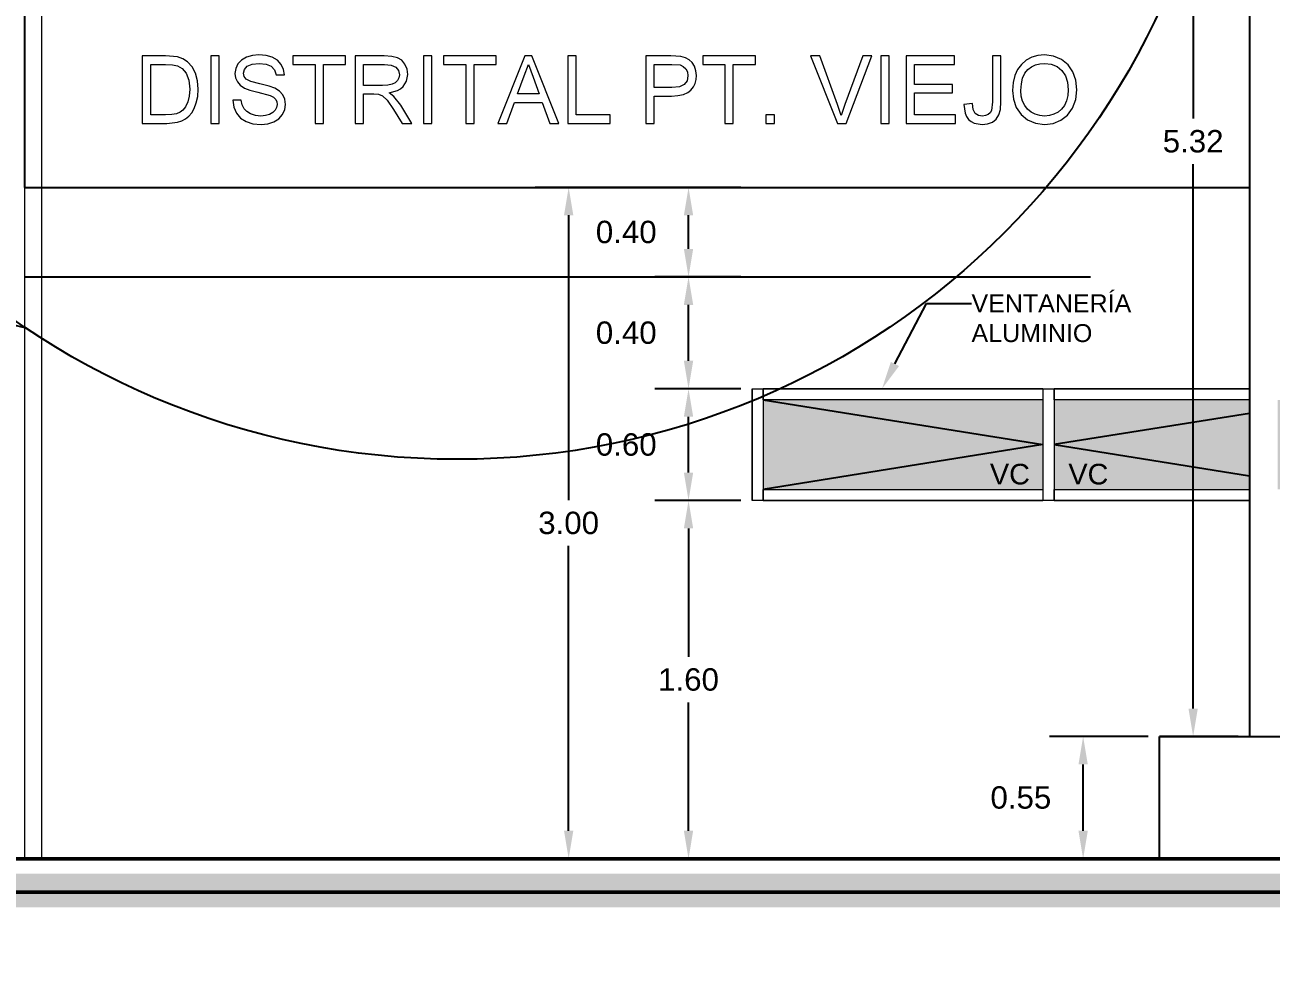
# Model space of a CAD drawing. Header units: inches. Extents: x -6 to 158, y 10 to 161.
# Drawn here: x 59.03 to 64.6, y 12.74 to 16.96 of the extents above; entities that cross this region are included whole.
import ezdxf
from ezdxf import colors
from ezdxf.entities.mleader import LeaderData, LeaderLine
from ezdxf.math import Vec2, Vec3

# ---------------------------------------------------------------- set-up
doc = ezdxf.new("R2010")
doc.units = ezdxf.units.IN
doc.header["$MEASUREMENT"] = 0
doc.linetypes.add('DASHED2', pattern=[9.525, 6.35, -3.175])
doc.linetypes.add('Grid Line', pattern=[22.225, 12.7, -3.175, 3.175, -3.175])
for name, color, linetype in [('10 HATCH 2', 9, 'Continuous'), ('2', 2, 'Continuous'), ('4 Paredes', 5, 'Continuous'), ('6', 6, 'Continuous'), ('A-WALL-PATT', 9, 'Continuous'), ('Dim', 2, 'Continuous'), ('Proy', 1, 'DASHED2'), ('TEXTO', 2, 'Continuous')]:
    doc.layers.add(name, color=color, linetype=linetype)
for name, color, linetype, lineweight in [('A-FLOR', 5, 'Continuous', 9), ('A-GENM', 3, 'Continuous', 9), ('A-GLAZ-CWMG', 2, 'Continuous', 9), ('A-WALL', 5, 'Continuous', 9), ('L-SITE', 91, 'Continuous', 18), ('S-GRID', 1, 'Continuous', 9)]:
    doc.layers.add(name, color=color, linetype=linetype, lineweight=lineweight)
doc.styles.add('style1', font='micross.ttf')
doc.dimstyles.new('1-50', dxfattribs={"dimscale": 0.05, "dimtxt": 2, "dimasz": 2.5, "dimexe": 3, "dimexo": 1, "dimgap": 1, "dimtad": 0, "dimtih": 1, "dimtoh": 1, "dimzin": 1, "dimdsep": 46, "dimtxsty": 'style1', "dimcen": 2.5, "dimclrd": 124, "dimclre": 124, "dimclrt": 1, "dimadec": 0, "dimazin": 0, "dimtfac": 1, "dimtmove": 2, "dimatfit": 3, "dimfxl": 1, "dimtolj": 1, "dimtzin": 0, "dimlwd": -1, "dimlwe": -1, "dimarcsym": 0})

# ---------------------------------------------------------------- blocks, each defined once
blk = doc.blocks.new('Pilares 1 - Pilares 1-954423-Section 3')
at = {"layer": '6'}
for p, q in [((4820.8, 546.1), (6763.6, 546.1)), ((4820.8, 0), (4820.8, 546.1))]:
    blk.add_line(p, q, dxfattribs=at)
blk = doc.blocks.new('American_Flag_9144 - American_Flag_9144-V6-Section 3')
at = {"layer": '2'}
blk.add_line((5223.4, 5744), (5223.4, 546.1), dxfattribs=at)
blk = doc.blocks.new('*D492')
at = {"layer": 'Defpoints', "color": 0, "transparency": 16777216}
for p in [(56.5307, 15.8322), (59.0272, 15.8322), (59.0272, 13.2322)]:
    blk.add_point(p, dxfattribs=at)
at = {"layer": 'Dim', "color": 124, "transparency": 16777216}
for p, q in [((58.9772, 15.8322), (56.3807, 15.8322)), ((56.5307, 15.7072), (56.5307, 14.6339)), ((56.5307, 13.3572), (56.5307, 14.4305)), ((58.9772, 13.2322), (56.3807, 13.2322))]:
    blk.add_line(p, q, dxfattribs=at)
for points in [[(56.5099, 15.7072), (56.5516, 15.7072), (56.5307, 15.8322)], [(56.5099, 13.3572), (56.5516, 13.3572), (56.5307, 13.2322)]]:
    blk.add_solid(points, dxfattribs=at)
at = {"layer": 'Dim', "color": 1, "transparency": 16777216, "insert": (56.5307, 14.5322), "char_height": 0.1, "attachment_point": 5, "style": 'style1'}
blk.add_mtext('\\A1;2.60', dxfattribs=at)
blk = doc.blocks.new('*D495')
at = {"layer": 'Defpoints', "color": 0, "transparency": 16777216}
for p in [(62.2773, 14.8328), (61.9934, 13.2322), (62.2773, 13.2322)]:
    blk.add_point(p, dxfattribs=at)
at = {"layer": 'Dim', "color": 124, "transparency": 16777216}
for p, q in [((62.2273, 14.8328), (61.8434, 14.8328)), ((61.9934, 14.7078), (61.9934, 14.1342)), ((61.9934, 13.3572), (61.9934, 13.9308)), ((62.2273, 13.2322), (61.8434, 13.2322))]:
    blk.add_line(p, q, dxfattribs=at)
for points in [[(61.9726, 14.7078), (62.0142, 14.7078), (61.9934, 14.8328)], [(61.9726, 13.3572), (62.0142, 13.3572), (61.9934, 13.2322)]]:
    blk.add_solid(points, dxfattribs=at)
at = {"layer": 'Dim', "color": 1, "transparency": 16777216, "insert": (61.9934, 14.0325), "char_height": 0.1, "attachment_point": 5, "style": 'style1'}
blk.add_mtext('\\A1;1.60', dxfattribs=at)
blk = doc.blocks.new('*D496')
at = {"layer": 'Defpoints', "color": 0, "transparency": 16777216}
for p in [(61.9934, 15.3322), (62.2773, 15.3322), (62.2773, 14.8328)]:
    blk.add_point(p, dxfattribs=at)
at = {"layer": 'Dim', "color": 124, "transparency": 16777216}
for p, q in [((62.2273, 15.3322), (61.8434, 15.3322)), ((61.9934, 14.9578), (61.9934, 15.2072)), ((62.2273, 14.8328), (61.8434, 14.8328))]:
    blk.add_line(p, q, dxfattribs=at)
for points in [[(61.9726, 15.2072), (62.0142, 15.2072), (61.9934, 15.3322)], [(61.9726, 14.9578), (62.0142, 14.9578), (61.9934, 14.8328)]]:
    blk.add_solid(points, dxfattribs=at)
at = {"layer": 'Dim', "color": 1, "transparency": 16777216, "insert": (61.715, 15.0825), "char_height": 0.1, "attachment_point": 5, "style": 'style1'}
blk.add_mtext('\\A1;0.60', dxfattribs=at)
blk = doc.blocks.new('*D497')
at = {"layer": 'Defpoints', "color": 0, "transparency": 16777216}
for p in [(61.9934, 15.8322), (62.2773, 15.8322), (62.2773, 15.3322)]:
    blk.add_point(p, dxfattribs=at)
at = {"layer": 'Dim', "color": 124, "transparency": 16777216}
for p, q in [((62.2273, 15.8322), (61.8434, 15.8322)), ((61.9934, 15.4572), (61.9934, 15.7072)), ((62.2273, 15.3322), (61.8434, 15.3322))]:
    blk.add_line(p, q, dxfattribs=at)
for points in [[(61.9726, 15.7072), (62.0142, 15.7072), (61.9934, 15.8322)], [(61.9726, 15.4572), (62.0142, 15.4572), (61.9934, 15.3322)]]:
    blk.add_solid(points, dxfattribs=at)
at = {"layer": 'Dim', "color": 1, "transparency": 16777216, "insert": (61.715, 15.5822), "char_height": 0.1, "attachment_point": 5, "style": 'style1'}
blk.add_mtext('\\A1;0.40', dxfattribs=at)
blk = doc.blocks.new('*D498')
at = {"layer": 'Defpoints', "color": 0, "transparency": 16777216}
for p in [(61.9934, 16.2322), (62.2773, 16.2322), (62.2773, 15.8322)]:
    blk.add_point(p, dxfattribs=at)
at = {"layer": 'Dim', "color": 124, "transparency": 16777216}
for p, q in [((62.2273, 16.2322), (61.8434, 16.2322)), ((61.9934, 15.9572), (61.9934, 16.1072)), ((62.2273, 15.8322), (61.8434, 15.8322))]:
    blk.add_line(p, q, dxfattribs=at)
for points in [[(61.9726, 16.1072), (62.0142, 16.1072), (61.9934, 16.2322)], [(61.9726, 15.9572), (62.0142, 15.9572), (61.9934, 15.8322)]]:
    blk.add_solid(points, dxfattribs=at)
at = {"layer": 'Dim', "color": 1, "transparency": 16777216, "insert": (61.715, 16.0322), "char_height": 0.1, "attachment_point": 5, "style": 'style1'}
blk.add_mtext('\\A1;0.40', dxfattribs=at)
blk = doc.blocks.new('*D503')
at = {"layer": 'Defpoints', "color": 0, "transparency": 16777216}
for p in [(64.5671, 19.0971), (64.249, 13.7783), (64.5005, 13.7783)]:
    blk.add_point(p, dxfattribs=at)
at = {"layer": 'Dim', "color": 124, "transparency": 16777216}
for p, q in [((64.5171, 19.0971), (64.099, 19.0971)), ((64.249, 18.9721), (64.249, 16.5394)), ((64.249, 13.9033), (64.249, 16.336)), ((64.4505, 13.7783), (64.099, 13.7783))]:
    blk.add_line(p, q, dxfattribs=at)
for points in [[(64.2282, 18.9721), (64.2698, 18.9721), (64.249, 19.0971)], [(64.2282, 13.9033), (64.2698, 13.9033), (64.249, 13.7783)]]:
    blk.add_solid(points, dxfattribs=at)
at = {"layer": 'Dim', "color": 1, "transparency": 16777216, "insert": (64.249, 16.4377), "char_height": 0.1, "attachment_point": 5, "style": 'style1'}
blk.add_mtext('\\A1;5.32', dxfattribs=at)
blk = doc.blocks.new('*D504')
at = {"layer": 'Defpoints', "color": 0, "transparency": 16777216}
for p in [(63.7573, 13.7783), (64.0979, 13.7783), (64.0979, 13.2322)]:
    blk.add_point(p, dxfattribs=at)
at = {"layer": 'Dim', "color": 124, "transparency": 16777216}
for p, q in [((64.0479, 13.7783), (63.6073, 13.7783)), ((63.7573, 13.3572), (63.7573, 13.6533)), ((64.0479, 13.2322), (63.6073, 13.2322))]:
    blk.add_line(p, q, dxfattribs=at)
for points in [[(63.7364, 13.6533), (63.7781, 13.6533), (63.7573, 13.7783)], [(63.7364, 13.3572), (63.7781, 13.3572), (63.7573, 13.2322)]]:
    blk.add_solid(points, dxfattribs=at)
at = {"layer": 'Dim', "color": 1, "transparency": 16777216, "insert": (63.4789, 13.5053), "char_height": 0.1, "attachment_point": 5, "style": 'style1'}
blk.add_mtext('\\A1;0.55', dxfattribs=at)
blk = doc.blocks.new('*D412')
at = {"layer": 'Defpoints', "color": 0, "transparency": 16777216}
for p in [(61.9934, 16.2322), (61.4576, 13.2322), (61.9934, 13.2322)]:
    blk.add_point(p, dxfattribs=at)
at = {"layer": 'Dim', "color": 124, "transparency": 16777216}
for p, q in [((61.9434, 16.2322), (61.3076, 16.2322)), ((61.4576, 16.1072), (61.4576, 14.8339)), ((61.4576, 13.3572), (61.4576, 14.6305)), ((61.9434, 13.2322), (61.3076, 13.2322))]:
    blk.add_line(p, q, dxfattribs=at)
for points in [[(61.4368, 16.1072), (61.4784, 16.1072), (61.4576, 16.2322)], [(61.4368, 13.3572), (61.4784, 13.3572), (61.4576, 13.2322)]]:
    blk.add_solid(points, dxfattribs=at)
at = {"layer": 'Dim', "color": 1, "transparency": 16777216, "insert": (61.4576, 14.7322), "char_height": 0.1, "attachment_point": 5, "style": 'style1'}
blk.add_mtext('\\A1;3.00', dxfattribs=at)

msp = doc.modelspace()

# ---------------------------------------------------------------- hatches: boundary and pattern name
at = {"layer": '10 HATCH 2'}
h = msp.add_hatch(color=251, dxfattribs=at)
h.dxf.hatch_style = 1
h.paths.add_polyline_path([(66.3317, 13.0153), (66.3317, 13.1653), (54.0144, 13.1653), (54.0144, 13.0153)])
h.paths.add_polyline_path([(83.8683, 13.0153), (83.8683, 13.1653), (66.3317, 13.1653), (66.3317, 13.0153)])
h.paths.add_polyline_path([(81.3698, 12.7436), (82.0855, 12.7436), (82.0855, 13.0527), (81.3698, 13.0527)], flags=9)
at = {"layer": 'A-WALL-PATT', "lineweight": 18}
h = msp.add_hatch(color=256, dxfattribs=at)
h.dxf.hatch_style = 1
h.paths.add_polyline_path([(64.6089, 19.2322), (63.5673, 19.2322), (63.5673, 18.8322), (64.5005, 18.8322), (64.5005, 18.9782), (64.4967, 18.9839), (64.4908, 18.9982), (64.4879, 19.0134), (64.488, 19.0288), (64.4913, 19.0439), (64.4974, 19.058), (64.5063, 19.0707), (64.5175, 19.0813), (64.5305, 19.0895), (64.545, 19.095), (64.5609, 19.0975), (64.5763, 19.0964), (64.5912, 19.0923), (64.6089, 19.0833)])
edge = h.paths.add_edge_path()
edge.add_line((65.6642, 18.9762), (65.6642, 18.897))
edge.add_spline(control_points=[(65.6642, 18.897), (65.6834, 18.897), (65.6995, 18.897), (65.7085, 18.897)], knot_values=[8.381186, 8.381186, 8.381186, 8.381186, 8.474204, 8.474204, 8.474204, 8.474204], degree=3, periodic=0)
edge.add_spline(control_points=[(65.7085, 18.897), (65.7127, 18.897), (65.7183, 18.897), (65.7238, 18.897), (65.7255, 18.897)], knot_values=[4.633699, 4.633699, 4.633699, 4.633699, 4.705706, 4.735418, 4.735418, 4.735418, 4.735418], degree=3, periodic=0)
edge.add_line((65.7255, 18.897), (65.7255, 19.2322))
edge.add_line((65.7255, 19.2322), (65.1065, 19.2322))
edge.add_line((65.1065, 19.2322), (65.1065, 18.897))
edge.add_spline(control_points=[(65.1065, 18.897), (65.1295, 18.897), (65.1811, 18.897), (65.2174, 18.897), (65.2885, 18.897), (65.3112, 18.897), (65.3708, 18.897), (65.4212, 18.897), (65.4743, 18.897), (65.5071, 18.897), (65.5245, 18.897)], knot_values=[5.352367, 5.352367, 5.352367, 5.352367, 5.526837, 5.765885, 5.934595, 6.125425, 6.282469, 6.477825, 6.704899, 6.898501, 6.898501, 6.898501, 6.898501], degree=3, periodic=0)
edge.add_line((65.5245, 18.897), (65.5245, 18.9782))
edge.add_line((65.5245, 18.9782), (65.5206, 18.9839))
edge.add_line((65.5206, 18.9839), (65.5148, 18.9982))
edge.add_line((65.5148, 18.9982), (65.5119, 19.0134))
edge.add_line((65.5119, 19.0134), (65.512, 19.0288))
edge.add_line((65.512, 19.0288), (65.5152, 19.0439))
edge.add_line((65.5152, 19.0439), (65.5214, 19.058))
edge.add_line((65.5214, 19.058), (65.5303, 19.0707))
edge.add_line((65.5303, 19.0707), (65.5414, 19.0813))
edge.add_line((65.5414, 19.0813), (65.5545, 19.0895))
edge.add_line((65.5545, 19.0895), (65.569, 19.095))
edge.add_line((65.569, 19.095), (65.5849, 19.0975))
edge.add_line((65.5849, 19.0975), (65.6003, 19.0964))
edge.add_line((65.6003, 19.0964), (65.6152, 19.0923))
edge.add_line((65.6152, 19.0923), (65.6289, 19.0853))
edge.add_line((65.6289, 19.0853), (65.641, 19.0757))
edge.add_line((65.641, 19.0757), (65.6509, 19.0639))
edge.add_line((65.6509, 19.0639), (65.6583, 19.0503))
edge.add_line((65.6583, 19.0503), (65.6629, 19.0356))
edge.add_line((65.6629, 19.0356), (65.6644, 19.0202))
edge.add_line((65.6644, 19.0202), (65.6629, 19.0049))
edge.add_line((65.6629, 19.0049), (65.6583, 18.9901))
edge.add_line((65.6583, 18.9901), (65.6507, 18.9762))
edge.add_line((65.6507, 18.9762), (65.6642, 18.9762))
edge = h.paths.add_edge_path()
edge.add_line((65.1065, 19.2322), (64.6589, 19.2322))
edge.add_line((64.6589, 19.2322), (64.6589, 18.897))
edge.add_spline(control_points=[(64.6589, 18.897), (64.6694, 18.897), (64.7192, 18.897), (64.7697, 18.897), (64.8321, 18.897), (64.9153, 18.897), (64.9459, 18.897), (64.9841, 18.897), (64.9948, 18.897), (65.0569, 18.897), (65.097, 18.897), (65.1065, 18.897)], knot_values=[6.898501, 6.898501, 6.898501, 6.898501, 6.953731, 7.174763, 7.459168, 7.657104, 7.84874, 7.955746, 8.126307, 8.351372, 8.423667, 8.423667, 8.423667, 8.423667], degree=3, periodic=0)
edge.add_line((65.1065, 18.897), (65.1065, 19.2322))
edge = h.paths.add_edge_path()
edge.add_line((66.8215, 19.2322), (66.3317, 19.2322))
edge.add_line((66.3317, 19.2322), (66.3317, 18.897))
edge.add_spline(control_points=[(66.3317, 18.897), (66.3336, 18.897), (66.3355, 18.897), (66.3373, 18.897)], knot_values=[2.343387, 2.343387, 2.343387, 2.343387, 2.361343, 2.361343, 2.361343, 2.361343], degree=3, periodic=0)
edge.add_spline(control_points=[(66.3373, 18.897), (66.3393, 18.897), (66.3531, 18.897), (66.3948, 18.897), (66.4418, 18.897), (66.4749, 18.897), (66.4906, 18.897)], knot_values=[5.584771, 5.584771, 5.584771, 5.584771, 5.612328, 5.769372, 5.964728, 6.153001, 6.153001, 6.153001, 6.153001], degree=3, periodic=0)
edge.add_spline(control_points=[(66.4908, 18.897), (66.5188, 18.897), (66.5776, 18.897), (66.6513, 18.897), (66.6927, 18.897)], knot_values=[1.113704, 1.113704, 1.113704, 1.113704, 1.436679, 1.818051, 1.818051, 1.818051, 1.818051], degree=3, periodic=0)
edge.add_spline(control_points=[(66.6929, 18.897), (66.7163, 18.897), (66.7429, 18.897), (66.7764, 18.897), (66.8057, 18.897), (66.8215, 18.897)], knot_values=[4.277429, 4.277429, 4.277429, 4.277429, 4.530558, 4.74301, 4.916539, 4.916539, 4.916539, 4.916539], degree=3, periodic=0)
edge.add_line((66.8215, 18.897), (66.8215, 19.2322))
edge = h.paths.add_edge_path()
edge.add_line((66.3317, 19.2322), (65.7755, 19.2322))
edge.add_line((65.7755, 19.2322), (65.7755, 18.897))
edge.add_spline(control_points=[(65.7755, 18.897), (65.7909, 18.897), (65.8375, 18.897), (65.9247, 18.897), (65.9614, 18.897), (65.969, 18.897)], knot_values=[3.765041, 3.765041, 3.765041, 3.765041, 3.965332, 4.273743, 4.365277, 4.365277, 4.365277, 4.365277], degree=3, periodic=0)
edge.add_spline(control_points=[(65.969, 18.897), (65.969, 18.897), (65.9691, 18.897), (65.9691, 18.897)], knot_values=[3.764285, 3.764285, 3.764285, 3.764285, 3.765041, 3.765041, 3.765041, 3.765041], degree=3, periodic=0)
edge.add_spline(control_points=[(65.969, 18.897), (65.9718, 18.897), (65.9823, 18.897), (66.008, 18.897), (66.0188, 18.897), (66.0986, 18.897), (66.157, 18.897), (66.1796, 18.897)], knot_values=[6.765097, 6.765097, 6.765097, 6.765097, 6.804566, 6.911573, 7.082133, 7.307199, 7.512898, 7.512898, 7.512898, 7.512898], degree=3, periodic=0)
edge.add_spline(control_points=[(66.1796, 18.897), (66.2211, 18.897), (66.2684, 18.897), (66.3209, 18.897), (66.3317, 18.897)], knot_values=[2.361343, 2.361343, 2.361343, 2.361343, 2.769544, 2.874358, 2.874358, 2.874358, 2.874358], degree=3, periodic=0)
edge.add_line((66.3317, 18.897), (66.3317, 19.2322))
h.paths.add_polyline_path([(63.5773, 15.2822), (62.3273, 15.2822), (62.3273, 14.8828), (63.5773, 14.8828)])
h.paths.add_polyline_path([(64.5005, 15.2822), (63.6273, 15.2822), (63.6273, 14.8828), (64.5005, 14.8828)])
h.paths.add_polyline_path([(64.8815, 15.2822), (64.7081, 15.2822), (64.7098, 15.2171), (64.7108, 15.1533), (64.7108, 15.089), (64.7096, 15.0246), (64.7069, 14.9605), (64.7016, 14.8828), (64.8815, 14.8828)])
h.paths.add_polyline_path([(64.698, 15.1591), (64.697, 15.2233), (64.6954, 15.2822), (64.6275, 15.2822), (64.6275, 14.8828), (64.6883, 14.8828), (64.6902, 14.9014), (64.6944, 14.9651), (64.697, 15.0295), (64.6981, 15.0944)])
h.paths.add_polyline_path([(60.2892, 18.8561), (60.507, 18.8561), (60.507, 18.9942), (60.2892, 18.9942)], flags=24)
h.paths.add_polyline_path([(61.6858, 18.8561), (61.9036, 18.8561), (61.9036, 18.9942), (61.6858, 18.9942)], flags=24)
h.paths.add_polyline_path([(63.0576, 18.8561), (63.2754, 18.8561), (63.2754, 18.9942), (63.0576, 18.9942)], flags=24)
h.paths.add_polyline_path([(63.5743, 18.8561), (63.7921, 18.8561), (63.7921, 18.9942), (63.5743, 18.9942)], flags=24)
h.paths.add_polyline_path([(63.0576, 18.1961), (63.2754, 18.1961), (63.2754, 18.3342), (63.0576, 18.3342)], flags=24)
h.paths.add_polyline_path([(61.6859, 18.1961), (61.9038, 18.1961), (61.9038, 18.3342), (61.6859, 18.3342)], flags=24)
h.paths.add_polyline_path([(60.2893, 18.1961), (60.5072, 18.1961), (60.5072, 18.3342), (60.2893, 18.3342)], flags=24)
h.paths.add_polyline_path([(60.2893, 17.5361), (60.5072, 17.5361), (60.5072, 17.6742), (60.2893, 17.6742)], flags=24)
h.paths.add_polyline_path([(61.6859, 17.5361), (61.9038, 17.5361), (61.9038, 17.6742), (61.6859, 17.6742)], flags=24)
h.paths.add_polyline_path([(63.0576, 17.5361), (63.2754, 17.5361), (63.2754, 17.6742), (63.0576, 17.6742)], flags=24)
h.paths.add_polyline_path([(63.3176, 14.8816), (63.5354, 14.8816), (63.5354, 15.0198), (63.3176, 15.0198)], flags=9)
h.paths.add_polyline_path([(63.6683, 14.8816), (63.8861, 14.8816), (63.8861, 15.0198), (63.6683, 15.0198)], flags=9)

# ---------------------------------------------------------------- linework, layer by layer
at = {"layer": '4 Paredes'}
for q in [(59.0272, 17.1149), (64.5005, 16.2322)]:
    msp.add_line((59.0272, 16.2322), q, dxfattribs=at)
at = {"layer": '6', "color": 10}
msp.add_line((53.6444, 16.8324), (59.0272, 15.6067), dxfattribs=at)
at = {"layer": '6'}
msp.add_lwpolyline([(54.0144, 13.0822), (83.8683, 13.0822), (83.8683, 13.2322), (54.0144, 13.2322)], close=True, dxfattribs=at)
at = {"layer": '6', "color": 10}
msp.add_circle((60.9593, 18.477), 3.46, dxfattribs=at)
at = {"layer": 'A-FLOR', "lineweight": 50}
for p, q in [((72.4927, 13.2322), (54.6772, 13.2322)), ((54.6772, 13.0822), (72.4927, 13.0822))]:
    msp.add_line(p, q, dxfattribs=at)
at = {"layer": 'A-GENM'}
for p, q in [((60.0732, 16.824), (60.0439, 16.8215)), ((60.105, 16.8213), (60.0732, 16.824)), ((63.5852, 16.824), (63.5549, 16.8214)), ((63.6247, 16.8191), (63.5852, 16.824)), ((59.6557, 16.8193), (59.5518, 16.8193)), ((59.5518, 16.8193), (59.5518, 16.5179)), ((59.5895, 16.5556), (59.5895, 16.7816)), ((59.5895, 16.7816), (59.6551, 16.7816)), ((59.6551, 16.7816), (59.6868, 16.7801)), ((59.7095, 16.815), (59.6557, 16.8193)), ((59.6868, 16.7801), (59.7085, 16.7756)), ((59.7085, 16.7756), (59.7298, 16.763)), ((59.7336, 16.8066), (59.7095, 16.815)), ((59.7538, 16.7934), (59.7336, 16.8066)), ((59.7747, 16.7705), (59.7538, 16.7934)), ((59.7895, 16.7419), (59.7747, 16.7705)), ((59.8955, 16.8193), (59.8579, 16.8193)), ((59.8579, 16.8193), (59.8579, 16.5179)), ((59.8955, 16.5179), (59.8955, 16.8193)), ((59.9792, 16.7837), (59.9694, 16.7631)), ((59.9953, 16.8011), (59.9792, 16.7837)), ((60.0174, 16.8138), (59.9953, 16.8011)), ((60.0081, 16.7591), (60.0208, 16.7734)), ((60.0439, 16.8215), (60.0174, 16.8138)), ((60.0208, 16.7734), (60.0427, 16.7831)), ((60.0427, 16.7831), (60.0747, 16.7863)), ((60.0747, 16.7863), (60.1059, 16.7831)), ((60.1328, 16.8133), (60.105, 16.8213)), ((60.1059, 16.7831), (60.1285, 16.7733)), ((60.1285, 16.7733), (60.1429, 16.757)), ((60.1557, 16.8), (60.1328, 16.8133)), ((60.1725, 16.7817), (60.1557, 16.8)), ((60.1832, 16.7595), (60.1725, 16.7817)), ((60.4606, 16.8193), (60.2252, 16.8193)), ((60.2252, 16.8193), (60.2252, 16.7816)), ((60.2252, 16.7816), (60.324, 16.7816)), ((60.324, 16.7816), (60.324, 16.5179)), ((60.3617, 16.5179), (60.3617, 16.7816)), ((60.3617, 16.7816), (60.4606, 16.7816)), ((60.4606, 16.7816), (60.4606, 16.8193)), ((60.6328, 16.8193), (60.503, 16.8193)), ((60.503, 16.8193), (60.503, 16.5179)), ((60.5407, 16.6875), (60.5407, 16.7816)), ((60.5407, 16.7816), (60.6345, 16.7816)), ((60.6677, 16.8173), (60.6328, 16.8193)), ((60.6345, 16.7816), (60.6643, 16.7784)), ((60.6643, 16.7784), (60.6848, 16.7686)), ((60.6931, 16.8112), (60.6677, 16.8173)), ((60.6848, 16.7686), (60.6968, 16.7538)), ((60.7117, 16.7999), (60.6931, 16.8112)), ((60.7261, 16.7824), (60.7117, 16.7999)), ((60.7353, 16.7607), (60.7261, 16.7824)), ((60.8467, 16.8193), (60.8091, 16.8193)), ((60.8091, 16.8193), (60.8091, 16.5179)), ((60.8467, 16.5179), (60.8467, 16.8193)), ((61.134, 16.8193), (60.8985, 16.8193)), ((60.8985, 16.8193), (60.8985, 16.7816)), ((60.8985, 16.7816), (60.9974, 16.7816)), ((60.9974, 16.7816), (60.9974, 16.5179)), ((61.0351, 16.5179), (61.0351, 16.7816)), ((61.0351, 16.7816), (61.134, 16.7816)), ((61.134, 16.7816), (61.134, 16.8193)), ((61.2616, 16.8193), (61.1413, 16.5179)), ((61.2588, 16.7304), (61.2776, 16.7816)), ((61.2936, 16.8193), (61.2616, 16.8193)), ((61.2776, 16.7816), (61.2987, 16.7239)), ((61.4139, 16.5179), (61.2936, 16.8193)), ((61.4918, 16.8193), (61.4542, 16.8193)), ((61.4542, 16.8193), (61.4542, 16.5179)), ((61.4918, 16.5556), (61.4918, 16.8193)), ((61.9143, 16.8193), (61.8026, 16.8193)), ((61.8026, 16.8193), (61.8026, 16.5179)), ((61.8403, 16.678), (61.8403, 16.7816)), ((61.8403, 16.7816), (61.9182, 16.7816)), ((61.9594, 16.8164), (61.9143, 16.8193)), ((61.9182, 16.7816), (61.9559, 16.7791)), ((61.9559, 16.7791), (61.9701, 16.7727)), ((61.9794, 16.8111), (61.9594, 16.8164)), ((61.9701, 16.7727), (61.9813, 16.762)), ((61.996, 16.8024), (61.9794, 16.8111)), ((62.0093, 16.7899), (61.996, 16.8024)), ((62.0197, 16.7732), (62.0093, 16.7899)), ((62.0264, 16.7536), (62.0197, 16.7732)), ((62.2924, 16.8193), (62.0569, 16.8193)), ((62.0569, 16.8193), (62.0569, 16.7816)), ((62.0569, 16.7816), (62.1558, 16.7816)), ((62.1558, 16.7816), (62.1558, 16.5179)), ((62.1935, 16.5179), (62.1935, 16.7816)), ((62.1935, 16.7816), (62.2924, 16.7816)), ((62.2924, 16.7816), (62.2924, 16.8193)), ((62.5796, 16.8193), (62.5393, 16.8193)), ((62.5393, 16.8193), (62.6592, 16.5179)), ((62.6599, 16.6022), (62.5796, 16.8193)), ((62.7727, 16.8193), (62.6922, 16.6022)), ((62.6981, 16.5179), (62.813, 16.8193)), ((62.813, 16.8193), (62.7727, 16.8193)), ((62.8904, 16.8193), (62.8527, 16.8193)), ((62.8527, 16.8193), (62.8527, 16.5179)), ((62.8904, 16.5179), (62.8904, 16.8193)), ((63.1823, 16.8193), (62.9657, 16.8193)), ((62.9657, 16.8193), (62.9657, 16.5179)), ((63.0034, 16.6922), (63.0034, 16.7816)), ((63.0034, 16.7816), (63.1823, 16.7816)), ((63.1823, 16.7816), (63.1823, 16.8193)), ((63.3895, 16.8193), (63.3519, 16.8193)), ((63.3519, 16.8193), (63.3519, 16.6136)), ((63.3895, 16.6143), (63.3895, 16.8193)), ((63.4815, 16.7817), (63.4639, 16.7585)), ((63.503, 16.8002), (63.4815, 16.7817)), ((63.5275, 16.8134), (63.503, 16.8002)), ((63.5104, 16.7582), (63.5269, 16.7705)), ((63.5269, 16.7705), (63.5449, 16.7793)), ((63.5549, 16.8214), (63.5275, 16.8134)), ((63.5449, 16.7793), (63.5644, 16.7846)), ((63.5644, 16.7846), (63.5854, 16.7863)), ((63.5854, 16.7863), (63.6146, 16.7827)), ((63.6146, 16.7827), (63.6407, 16.7717)), ((63.6601, 16.8042), (63.6247, 16.8191)), ((63.6407, 16.7717), (63.6623, 16.7542)), ((63.6896, 16.7804), (63.6601, 16.8042)), ((63.7111, 16.7488), (63.6896, 16.7804)), ((59.7298, 16.763), (59.7476, 16.7422)), ((59.7476, 16.7422), (59.7597, 16.7119)), ((59.7597, 16.7119), (59.7637, 16.6708)), ((59.7984, 16.7083), (59.7895, 16.7419)), ((59.9694, 16.7631), (59.9662, 16.741)), ((59.9662, 16.741), (59.9688, 16.7213)), ((59.9688, 16.7213), (59.9767, 16.7036)), ((60.0038, 16.7421), (60.0081, 16.7591)), ((60.0068, 16.7277), (60.0038, 16.7421)), ((60.0158, 16.716), (60.0068, 16.7277)), ((60.0371, 16.7056), (60.0158, 16.716)), ((60.1429, 16.757), (60.1498, 16.7346)), ((60.1498, 16.7346), (60.1875, 16.7346)), ((60.1875, 16.7346), (60.1832, 16.7595)), ((60.6987, 16.7221), (60.6924, 16.7099)), ((60.6968, 16.7538), (60.7008, 16.7354)), ((60.7008, 16.7354), (60.6987, 16.7221)), ((60.7333, 16.7071), (60.7384, 16.7368)), ((60.7384, 16.7368), (60.7353, 16.7607)), ((61.2293, 16.6498), (61.2588, 16.7304)), ((61.2987, 16.7239), (61.3259, 16.6498)), ((61.9813, 16.762), (61.9886, 16.7477)), ((61.991, 16.7308), (61.9869, 16.7085)), ((61.9886, 16.7477), (61.991, 16.7308)), ((62.0226, 16.6966), (62.0271, 16.7136)), ((62.0287, 16.7321), (62.0264, 16.7536)), ((62.0271, 16.7136), (62.0287, 16.7321)), ((63.4514, 16.7313), (63.4438, 16.7)), ((63.4639, 16.7585), (63.4514, 16.7313)), ((63.481, 16.6948), (63.4869, 16.7207)), ((63.4869, 16.7207), (63.4967, 16.7418)), ((63.4967, 16.7418), (63.5104, 16.7582)), ((63.6623, 16.7542), (63.6781, 16.7306)), ((63.6781, 16.7306), (63.6877, 16.7018)), ((63.7242, 16.7108), (63.7111, 16.7488)), ((63.7286, 16.6681), (63.7242, 16.7108)), ((59.7637, 16.6708), (59.7616, 16.6398)), ((59.8014, 16.6702), (59.7984, 16.7083)), ((59.7994, 16.6379), (59.8014, 16.6702)), ((59.9767, 16.7036), (59.99, 16.6882)), ((59.99, 16.6882), (60.0088, 16.6755)), ((60.0088, 16.6755), (60.0318, 16.6665)), ((60.0318, 16.6665), (60.0678, 16.657)), ((60.0773, 16.695), (60.0371, 16.7056)), ((60.0678, 16.657), (60.1227, 16.6426)), ((60.1189, 16.6849), (60.0773, 16.695)), ((60.144, 16.6761), (60.1189, 16.6849)), ((60.1655, 16.6624), (60.144, 16.6761)), ((60.1805, 16.6455), (60.1655, 16.6624)), ((60.625, 16.6875), (60.5407, 16.6875)), ((60.6492, 16.6888), (60.625, 16.6875)), ((60.668, 16.6928), (60.6492, 16.6888)), ((60.6549, 16.6545), (60.692, 16.6645)), ((60.6821, 16.6997), (60.668, 16.6928)), ((60.6924, 16.7099), (60.6821, 16.6997)), ((60.692, 16.6645), (60.7064, 16.6725)), ((60.7064, 16.6725), (60.718, 16.6825)), ((60.718, 16.6825), (60.7333, 16.7071)), ((61.9191, 16.678), (61.8403, 16.678)), ((61.9525, 16.6815), (61.9191, 16.678)), ((61.9746, 16.6919), (61.9525, 16.6815)), ((61.9704, 16.647), (61.9899, 16.6554)), ((61.9869, 16.7085), (61.9746, 16.6919)), ((61.9899, 16.6554), (62.0044, 16.667)), ((62.0044, 16.667), (62.015, 16.6811)), ((62.015, 16.6811), (62.0226, 16.6966)), ((63.1729, 16.6922), (63.0034, 16.6922)), ((63.1729, 16.6545), (63.1729, 16.6922)), ((63.4438, 16.7), (63.4413, 16.6647)), ((63.4413, 16.6647), (63.4456, 16.6261)), ((63.479, 16.6643), (63.481, 16.6948)), ((63.4809, 16.6393), (63.479, 16.6643)), ((63.6877, 16.7018), (63.6909, 16.6684)), ((63.6909, 16.6684), (63.689, 16.6419)), ((63.724, 16.6248), (63.7286, 16.6681)), ((59.7555, 16.6138), (59.7456, 16.5927)), ((59.7616, 16.6398), (59.7555, 16.6138)), ((59.7842, 16.5852), (59.7933, 16.6094)), ((59.7933, 16.6094), (59.7994, 16.6379)), ((59.9567, 16.6215), (59.9612, 16.5911)), ((59.9944, 16.6215), (59.9567, 16.6215)), ((59.9987, 16.6006), (59.9944, 16.6215)), ((60.0066, 16.5838), (59.9987, 16.6006)), ((60.1227, 16.6426), (60.1387, 16.6348)), ((60.1387, 16.6348), (60.1483, 16.6255)), ((60.1483, 16.6255), (60.153, 16.6146)), ((60.1545, 16.602), (60.1524, 16.589)), ((60.153, 16.6146), (60.1545, 16.602)), ((60.1893, 16.6256), (60.1805, 16.6455)), ((60.1888, 16.5797), (60.1922, 16.6029)), ((60.1922, 16.6029), (60.1893, 16.6256)), ((60.5407, 16.5179), (60.5407, 16.6498)), ((60.5407, 16.6498), (60.5861, 16.6498)), ((60.5861, 16.6498), (60.608, 16.6485)), ((60.608, 16.6485), (60.6259, 16.6413)), ((60.6259, 16.6413), (60.6458, 16.6218)), ((60.6458, 16.6218), (60.6741, 16.5804)), ((60.6763, 16.6384), (60.6549, 16.6545)), ((60.7069, 16.5996), (60.6763, 16.6384)), ((60.7571, 16.5179), (60.7069, 16.5996)), ((61.1811, 16.5179), (61.2155, 16.6121)), ((61.2155, 16.6121), (61.3396, 16.6121)), ((61.3259, 16.6498), (61.2293, 16.6498)), ((61.3396, 16.6121), (61.3741, 16.5179)), ((61.8403, 16.5179), (61.8403, 16.6404)), ((61.8403, 16.6404), (61.9169, 16.6404)), ((61.9169, 16.6404), (61.9461, 16.642)), ((61.9461, 16.642), (61.9704, 16.647)), ((62.6761, 16.5533), (62.6599, 16.6022)), ((62.6922, 16.6022), (62.6761, 16.5533)), ((63.0034, 16.5556), (63.0034, 16.6545)), ((63.0034, 16.6545), (63.1729, 16.6545)), ((63.2624, 16.6074), (63.2247, 16.6026)), ((63.2247, 16.6026), (63.2294, 16.5637)), ((63.2663, 16.58), (63.2624, 16.6074)), ((63.3519, 16.6136), (63.3478, 16.5763)), ((63.3873, 16.5807), (63.3895, 16.6143)), ((63.4456, 16.6261), (63.4585, 16.5896)), ((63.4865, 16.6171), (63.4809, 16.6393)), ((63.4959, 16.5978), (63.4865, 16.6171)), ((63.6834, 16.6185), (63.6741, 16.5984)), ((63.689, 16.6419), (63.6834, 16.6185)), ((63.7101, 16.5864), (63.724, 16.6248)), ((59.6561, 16.5556), (59.5895, 16.5556)), ((59.6837, 16.557), (59.6561, 16.5556)), ((59.7046, 16.5611), (59.6837, 16.557)), ((59.7204, 16.5676), (59.7046, 16.5611)), ((59.7326, 16.5764), (59.7204, 16.5676)), ((59.7456, 16.5927), (59.7326, 16.5764)), ((59.7452, 16.5382), (59.7596, 16.55)), ((59.7596, 16.55), (59.7727, 16.5655)), ((59.7727, 16.5655), (59.7842, 16.5852)), ((59.9612, 16.5911), (59.973, 16.564)), ((59.973, 16.564), (59.9914, 16.5417)), ((60.0188, 16.5705), (60.0066, 16.5838)), ((60.0362, 16.56), (60.0188, 16.5705)), ((60.0575, 16.5532), (60.0362, 16.56)), ((60.0814, 16.5509), (60.0575, 16.5532)), ((60.1024, 16.5526), (60.0814, 16.5509)), ((60.1208, 16.5578), (60.1024, 16.5526)), ((60.1356, 16.566), (60.1208, 16.5578)), ((60.1462, 16.5767), (60.1356, 16.566)), ((60.1524, 16.589), (60.1462, 16.5767)), ((60.1622, 16.5391), (60.1787, 16.5579)), ((60.1787, 16.5579), (60.1888, 16.5797)), ((60.6741, 16.5804), (60.7133, 16.5179)), ((61.6425, 16.5556), (61.4918, 16.5556)), ((61.6425, 16.5179), (61.6425, 16.5556)), ((62.3771, 16.5556), (62.3394, 16.5556)), ((62.3394, 16.5556), (62.3394, 16.5179)), ((62.3771, 16.5179), (62.3771, 16.5556)), ((63.187, 16.5556), (63.0034, 16.5556)), ((63.187, 16.5179), (63.187, 16.5556)), ((63.2294, 16.5637), (63.2358, 16.5483)), ((63.2358, 16.5483), (63.2449, 16.5357)), ((63.2753, 16.5629), (63.2663, 16.58)), ((63.289, 16.5539), (63.2753, 16.5629)), ((63.3071, 16.5509), (63.289, 16.5539)), ((63.321, 16.5526), (63.3071, 16.5509)), ((63.3328, 16.5577), (63.321, 16.5526)), ((63.342, 16.5657), (63.3328, 16.5577)), ((63.3478, 16.5763), (63.342, 16.5657)), ((63.3687, 16.5375), (63.3804, 16.5557)), ((63.3804, 16.5557), (63.3873, 16.5807)), ((63.4585, 16.5896), (63.4798, 16.5579)), ((63.4798, 16.5579), (63.5092, 16.5337)), ((63.5091, 16.5812), (63.4959, 16.5978)), ((63.5252, 16.568), (63.5091, 16.5812)), ((63.5431, 16.5585), (63.5252, 16.568)), ((63.563, 16.5528), (63.5431, 16.5585)), ((63.5847, 16.5509), (63.563, 16.5528)), ((63.6069, 16.5528), (63.5847, 16.5509)), ((63.627, 16.5586), (63.6069, 16.5528)), ((63.645, 16.5681), (63.627, 16.5586)), ((63.661, 16.5815), (63.645, 16.5681)), ((63.6579, 16.5318), (63.6879, 16.5547)), ((63.6741, 16.5984), (63.661, 16.5815)), ((63.6879, 16.5547), (63.7101, 16.5864)), ((59.5518, 16.5179), (59.6608, 16.5179)), ((59.6608, 16.5179), (59.7092, 16.5231)), ((59.7092, 16.5231), (59.7287, 16.5294)), ((59.7287, 16.5294), (59.7452, 16.5382)), ((59.8579, 16.5179), (59.8955, 16.5179)), ((59.9914, 16.5417), (60.0156, 16.5259)), ((60.0156, 16.5259), (60.046, 16.5164)), ((60.046, 16.5164), (60.0829, 16.5132)), ((60.0829, 16.5132), (60.1129, 16.5162)), ((60.1129, 16.5162), (60.1398, 16.525)), ((60.1398, 16.525), (60.1622, 16.5391)), ((60.324, 16.5179), (60.3617, 16.5179)), ((60.503, 16.5179), (60.5407, 16.5179)), ((60.7133, 16.5179), (60.7571, 16.5179)), ((60.8091, 16.5179), (60.8467, 16.5179)), ((60.9974, 16.5179), (61.0351, 16.5179)), ((61.1413, 16.5179), (61.1811, 16.5179)), ((61.3741, 16.5179), (61.4139, 16.5179)), ((61.4542, 16.5179), (61.6425, 16.5179)), ((61.8026, 16.5179), (61.8403, 16.5179)), ((62.1558, 16.5179), (62.1935, 16.5179)), ((62.3394, 16.5179), (62.3771, 16.5179)), ((62.6592, 16.5179), (62.6981, 16.5179)), ((62.8527, 16.5179), (62.8904, 16.5179)), ((62.9657, 16.5179), (63.187, 16.5179)), ((63.2449, 16.5357), (63.2565, 16.5259)), ((63.2565, 16.5259), (63.2705, 16.5189)), ((63.2705, 16.5189), (63.3053, 16.5132)), ((63.3053, 16.5132), (63.3301, 16.516)), ((63.3301, 16.516), (63.3516, 16.5241)), ((63.3516, 16.5241), (63.3687, 16.5375)), ((63.5092, 16.5337), (63.5448, 16.5184)), ((63.5448, 16.5184), (63.5849, 16.5132)), ((63.5849, 16.5132), (63.6228, 16.5179)), ((63.6228, 16.5179), (63.6579, 16.5318))]:
    msp.add_line(p, q, dxfattribs=at)
at = {"layer": 'A-GLAZ-CWMG'}
for p, q in [((62.3273, 15.2822), (62.3273, 15.3322)), ((62.3273, 15.3322), (62.3273, 14.8328)), ((63.5773, 15.3322), (63.5773, 15.2822)), ((63.5773, 15.3322), (63.5773, 14.8328)), ((63.6273, 15.2822), (63.6273, 15.3322)), ((63.6273, 15.3322), (63.6273, 14.8328)), ((63.5773, 15.2822), (62.3273, 15.2822)), ((64.5005, 15.2822), (63.6273, 15.2822)), ((62.3273, 14.8328), (62.3273, 14.8828)), ((62.3273, 14.8828), (63.5773, 14.8828)), ((63.5773, 14.8828), (63.5773, 14.8328)), ((63.6273, 14.8328), (63.6273, 14.8828)), ((63.6273, 14.8828), (64.5005, 14.8828))]:
    msp.add_line(p, q, dxfattribs=at)
at = {"layer": 'A-WALL'}
for p, q in [((59.0272, 13.2322), (59.0272, 16.2322)), ((62.2773, 14.8328), (62.2773, 15.3322)), ((62.2773, 15.3322), (64.5005, 15.3322)), ((62.2773, 15.3322), (62.3273, 15.3322)), ((62.2773, 15.3322), (62.2773, 14.8328)), ((63.5773, 15.3322), (62.3273, 15.3322)), ((63.5773, 15.3322), (63.6273, 15.3322)), ((64.5005, 15.3322), (63.6273, 15.3322)), ((64.5005, 14.8328), (62.2773, 14.8328)), ((62.3273, 14.8328), (62.2773, 14.8328)), ((62.3273, 14.8328), (63.5773, 14.8328)), ((63.6273, 14.8328), (63.5773, 14.8328)), ((63.6273, 14.8328), (64.5005, 14.8328))]:
    msp.add_line(p, q, dxfattribs=at)
at = {"layer": 'Proy', "color": 253, "ltscale": 0.75}
for p, q in [((59.1022, 16.2322), (82.2583, 16.2322)), ((59.0272, 15.8322), (78.8075, 15.8322))]:
    msp.add_line(p, q, dxfattribs=at)
at = {"layer": 'Proy', "ltscale": 0.75}
for p, q in [((62.3273, 15.2822), (63.5773, 15.0825)), ((64.5005, 15.2216), (63.6273, 15.0825)), ((63.5773, 15.0825), (62.3273, 14.8828)), ((63.6273, 15.0825), (64.5005, 14.9435)), ((59.1022, 13.2322), (82.2583, 13.2322))]:
    msp.add_line(p, q, dxfattribs=at)
at = {"layer": 'S-GRID', "color": 253, "linetype": 'Grid Line'}
msp.add_line((59.1022, 13.2322), (59.1022, 23.4377), dxfattribs=at)

# ---------------------------------------------------------------- block references
at = {"layer": '6', "xscale": 0.001, "yscale": 0.001, "zscale": 0.001}
msp.add_blockref('Pilares 1 - Pilares 1-954423-Section 3', (59.2771, 13.2322), dxfattribs=at)
at = {"layer": 'L-SITE', "xscale": 0.001, "yscale": 0.001, "zscale": 0.001}
msp.add_blockref('American_Flag_9144 - American_Flag_9144-V6-Section 3', (59.2771, 13.2322), dxfattribs=at)

# ---------------------------------------------------------------- texts
at = {"layer": 'TEXTO', "style": 'style1'}
for p in [(63.3406, 14.9047), (63.6913, 14.9047)]:
    msp.add_text('VC', height=0.09211, dxfattribs=at).set_placement(p)

# ---------------------------------------------------------------- dimensions: what is measured, and where the dimension line sits
at = {"layer": 'Dim'}
for base, p1, p2, picture, middle in [((64.249, 13.7783), (64.5671, 19.0971), (64.5005, 13.7783), '*D503', (64.249, 16.4377)), ((61.4576, 13.2322), (61.9934, 16.2322), (61.9934, 13.2322), '*D412', (61.4576, 14.7322)), ((61.9934, 16.2322), (62.2773, 15.8322), (62.2773, 16.2322), '*D498', (61.715, 16.0322)), ((56.5307, 15.8322), (59.0272, 13.2322), (59.0272, 15.8322), '*D492', (56.5307, 14.5322)), ((61.9934, 13.2322), (62.2773, 14.8328), (62.2773, 13.2322), '*D495', (61.9934, 14.0325)), ((63.7573, 13.7783), (64.0979, 13.2322), (64.0979, 13.7783), '*D504', (63.4789, 13.5053))]:
    dim = msp.add_linear_dim(base=base, p1=p1, p2=p2, angle=90, dimstyle='1-50', override={"dimfxl": 1.25}, dxfattribs=at)
    dim.commit()
    dim.dimension.update_dxf_attribs({"geometry": picture, "text_midpoint": middle})
for base, p1, p2, text, picture, middle in [((61.9934, 15.8322), (62.2773, 15.3322), (62.2773, 15.8322), '0.40', '*D497', (61.715, 15.5822)), ((61.9934, 15.3322), (62.2773, 14.8328), (62.2773, 15.3322), '0.60', '*D496', (61.715, 15.0825))]:
    dim = msp.add_linear_dim(base=base, p1=p1, p2=p2, angle=90, text=text, dimstyle='1-50', override={"dimfxl": 1.25}, dxfattribs=at)
    dim.commit()
    dim.dimension.update_dxf_attribs({"geometry": picture, "text_midpoint": middle})

# ---------------------------------------------------------------- leaders
at = {"layer": 'TEXTO'}
ml = msp.add_multileader_mtext('Standard', dxfattribs=at)
ml.set_content('{\\C3;VENTANERÍA ALUMINIO }', color=256, style='style1')
ml.set_leader_properties(color=1, linetype='ByLayer', lineweight=-1)
ml.build(insert=Vec2(0, 0))
ml.multileader.update_dxf_attribs({"text_right_attachment_type": 2, "dogleg_length": 4.0199, "arrow_head_size": 0.125, "scale": 0.05})
ctx = ml.context
ctx.base_point, ctx.scale, ctx.char_height, ctx.arrow_head_size, ctx.landing_gap_size, ctx.plane_origin = Vec3(63.2582, 15.7136), 0.05, 0.08, 0.125, 0, Vec3(62.4013, 16.0626)
ctx.right_attachment = 2
notes = []
notes.append((ctx, [(0, (1, 1, 0), (63.0572, 15.7136), (1, 0), 0.201, [(0, [(62.8582, 15.3322)], 0, [])])]))
ctx.mtext.insert, ctx.mtext.width, ctx.mtext.flow_direction = Vec3(63.2582, 15.7543), 0.91963, 5
for ctx, leaders in notes:
    for number, flags, end, landing, length, lines in leaders:
        leader = LeaderData()
        leader.index, (leader.has_last_leader_line, leader.has_dogleg_vector, leader.attachment_direction) = number, flags
        leader.last_leader_point, leader.dogleg_vector, leader.dogleg_length = Vec3(end), Vec3(landing), length
        for number, points, colour, breaks in lines:
            line = LeaderLine()
            line.index, line.vertices, line.color, line.breaks = number, Vec3.list(points), colors.encode_raw_color(colour), breaks
            leader.lines.append(line)
        ctx.leaders.append(leader)

doc.saveas('drawing.dxf')
